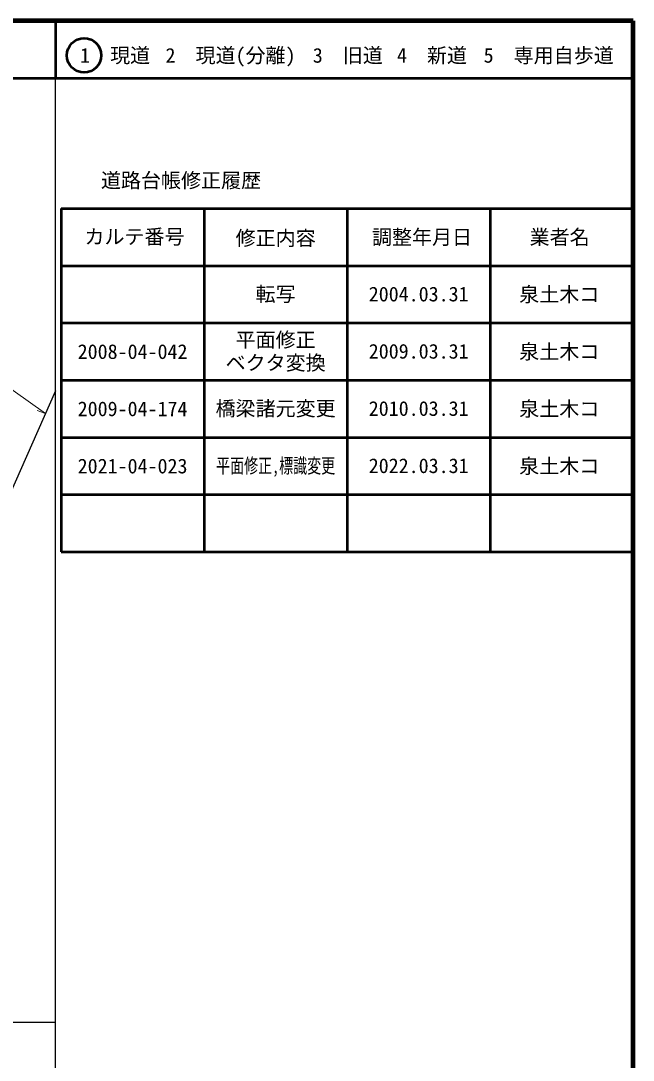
# Model space of a CAD drawing. Units: millimetres on the paper, enlarged 1000 times. Extents: x 40000 to 680000, y 20000 to 380000.
# Drawn here: x 572960 to 680000, y 198357 to 380000 of the extents above; entities that cross this region are included whole.
import ezdxf
from ezdxf.enums import TextEntityAlignment as Align

# ---------------------------------------------------------------- set-up
doc = ezdxf.new("R2010")
doc.units = ezdxf.units.MM
doc.header["$LTSCALE"] = 1000
for name, color, linetype, lineweight in [('M-BMK-OTRS', 5, 'Continuous', 25), ('M-STR-HTXT', 7, 'Continuous', 13), ('M-TTL', 2, 'Continuous', 140), ('M-TTL-BAND', 7, 'Continuous', 25), ('M-TTL-FRAM', 2, 'Continuous', 50), ('M-TTL-LINE', 7, 'Continuous', 50)]:
    doc.layers.add(name, color=color, linetype=linetype, lineweight=lineweight)
doc.layers.add('M-TTL-TXT', color=7, linetype='Continuous')
doc.styles.add('ＭＳ ゴシック', font='')
doc.styles.get('ＭＳ ゴシック').set_extended_font_data('MS Gothic')

msp = doc.modelspace()

# ---------------------------------------------------------------- linework, layer by layer
at = {"layer": 'M-BMK-OTRS'}
msp.add_line((579053, 315343), (562113, 277200), dxfattribs=at)
at = {"layer": 'M-STR-HTXT'}
for q in [(563973, 320834), (575823, 311897)]:
    msp.add_line((577289, 311370), q, dxfattribs=at)
at = {"layer": 'M-TTL'}
for p, q in [((680000, 380000), (40000, 380000)), ((680000, 20000), (680000, 380000))]:
    msp.add_line(p, q, dxfattribs=at)
at = {"layer": 'M-TTL-BAND'}
for p, q in [((579000, 20000), (579000, 370000)), ((40000, 205000), (579000, 205000))]:
    msp.add_line(p, q, dxfattribs=at)
at = {"layer": 'M-TTL-FRAM'}
for p, q in [((580000, 347197), (580000, 287197)), ((580000, 347197), (680000, 347197)), ((580000, 287197), (680000, 287197))]:
    msp.add_line(p, q, dxfattribs=at)
at = {"layer": 'M-TTL-LINE'}
for p, q in [((579000, 380000), (579000, 370000)), ((40000, 370000), (680000, 370000)), ((605000, 347197), (605000, 287197)), ((630000, 347197), (630000, 287197)), ((655000, 347197), (655000, 287197)), ((580000, 337197), (680000, 337197)), ((580000, 327197), (680000, 327197)), ((580000, 317197), (680000, 317197)), ((580000, 307197), (680000, 307197)), ((580000, 297197), (680000, 297197))]:
    msp.add_line(p, q, dxfattribs=at)
msp.add_circle((584031, 373958), 3000, dxfattribs=at)

# ---------------------------------------------------------------- texts
at = {"layer": 'M-TTL-TXT', "style": 'ＭＳ ゴシック'}
for s, p in [('1\u3000現道', (589448, 373958)), ('2\u3000現道(分離)', (609619, 373958)), ('3\u3000旧道', (630121, 373958)), ('4\u3000新道', (644824, 373958)), ('5\u3000専用自歩道', (665228, 373958)), ('道路台帳修正履歴', (600968, 352113)), ('カルテ番号', (592839, 342277)), ('修正内容', (617509, 342023)), ('調整年月日', (643089, 342197)), ('業者名', (667134, 342197)), ('転写', (617500, 332245)), ('2004.03.31', (642500, 332245)), ('泉土木コ', (667077, 332189)), ('平面修正', (617500, 324245)), ('2008-04-042', (592500, 322189)), ('2009.03.31', (642500, 322245)), ('泉土木コ', (667077, 322189)), ('ベクタ変換', (617500, 320245)), ('2009-04-174', (592500, 312189)), ('橋梁諸元変更', (617500, 312245)), ('2010.03.31', (642500, 312245)), ('泉土木コ', (667077, 312189)), ('2021-04-023', (592500, 302189)), ('2022.03.31', (642500, 302245)), ('泉土木コ', (667077, 302189))]:
    msp.add_text(s, height=2566, dxfattribs=at).set_placement(p, align=Align.MIDDLE_CENTER)
at = {"layer": 'M-TTL-TXT', "style": 'ＭＳ ゴシック', "width": 0.7}
msp.add_text('平面修正,標識変更', height=2566, dxfattribs=at).set_placement((617500, 302245), align=Align.MIDDLE_CENTER)

doc.saveas('drawing.dxf')
